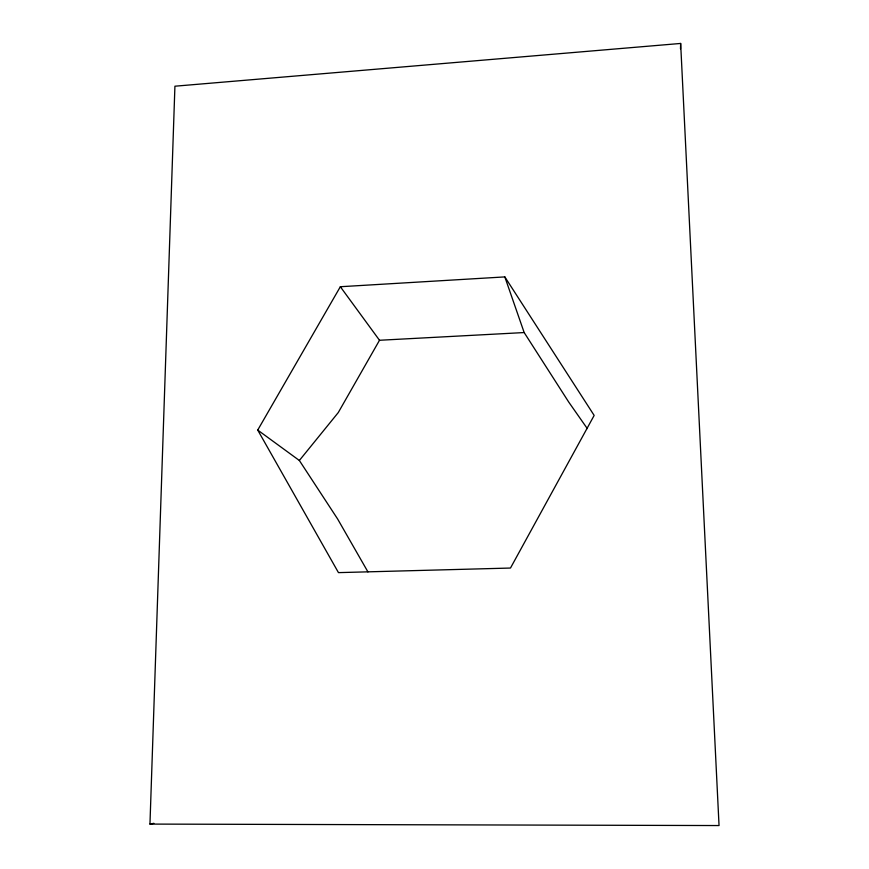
<?xml version="1.0" encoding="UTF-8"?>
<svg xmlns="http://www.w3.org/2000/svg" width="869" height="869" viewBox="0 0 869 869"><rect width="100%" height="100%" fill="white"/><g stroke="black" fill="none" stroke-linecap="round" stroke-linejoin="round"><path stroke-width="1.3" d="M680.492 48.805L680.644 43.45L174.919 86.205L149.957 824.084L719.043 825.55L680.644 43.45M587.292 428.58L568.706 402.032L524.17 332.555L379.503 340.268L338.28 412.547L299.36 460.483L337.617 518.978L367.945 571.911M257.724 430.068L340.344 286.727L504.824 276.907L594.157 415.425L510.483 568.044L338.465 572.628L257.724 430.068L299.36 460.483M149.957 824.084L153.889 823.312M340.344 286.727L379.503 340.268M504.824 276.907L524.17 332.555"/></g></svg>
